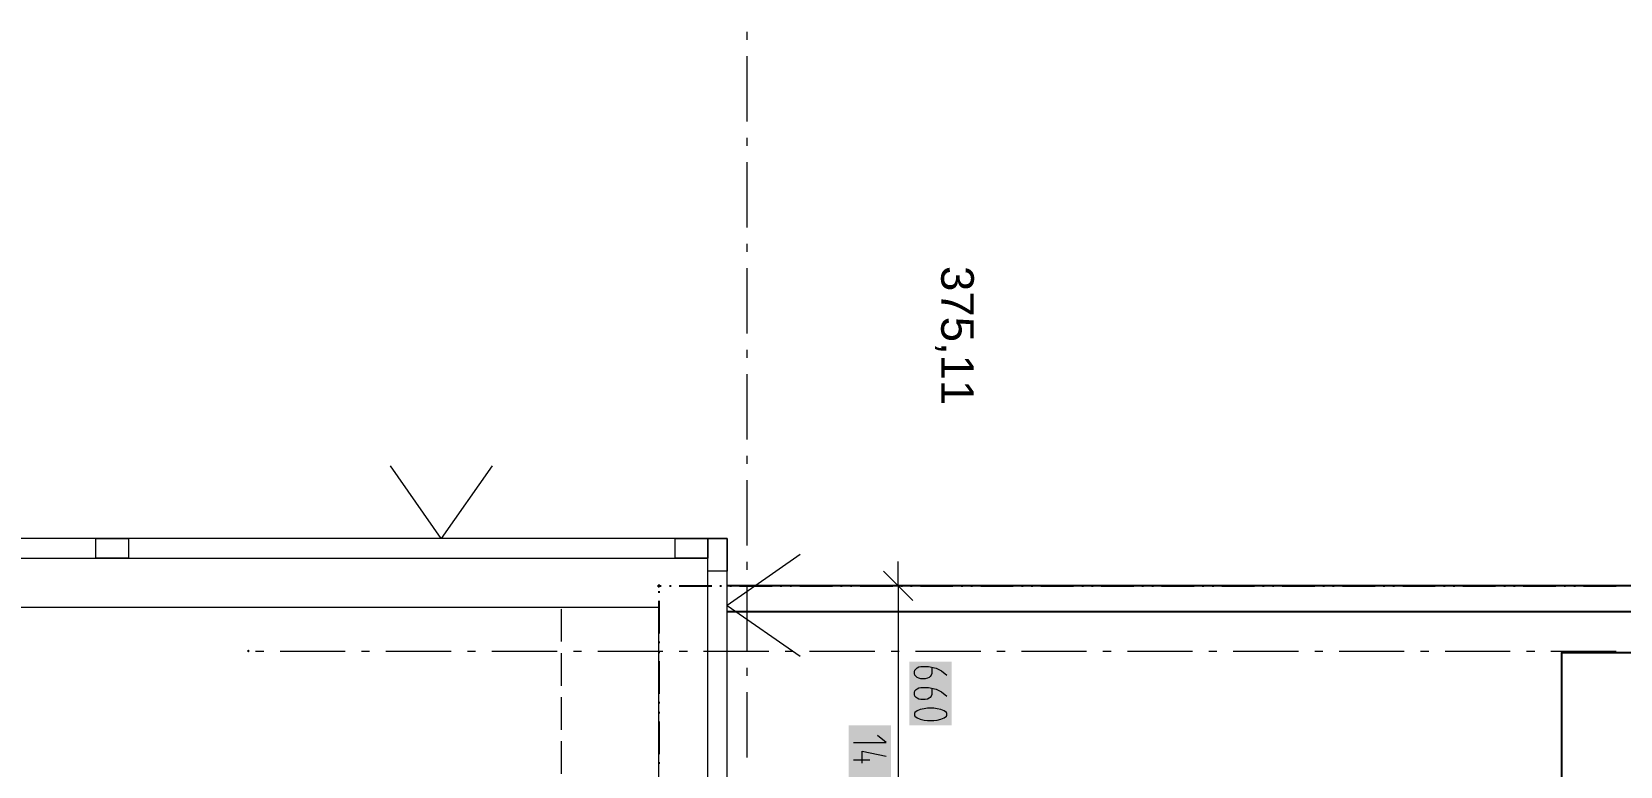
# Model space of a CAD drawing. Header units: millimetres. Extents: x 0 to 594, y 0 to 420.
# Drawn here: x 82.62 to 121, y 298.41 to 316.14 of the extents above; entities that cross this region are included whole.
import ezdxf

# ---------------------------------------------------------------- set-up
doc = ezdxf.new("R2010")
doc.units = ezdxf.units.MM
doc.header["$LTSCALE"] = 8
for name, color, linetype in [('PDF_CTU', 7, 'Continuous'), ('PDF_Dokresleni nad rovinou rezu', 7, 'Continuous'), ('PDF_Koty delkove', 7, 'Continuous'), ('PDF_Obecne 0.15', 7, 'Continuous'), ('PDF_Obecne 0.25', 7, 'Continuous'), ('PDF_Osy hlavni', 7, 'Continuous'), ('PDF_Text', 7, 'Continuous'), ('PDF_Zamecnicke vyrobky', 7, 'Continuous')]:
    doc.layers.add(name, color=color, linetype=linetype)
doc.styles.add('PDF Arial', font='arial.ttf')

msp = doc.modelspace()

# ---------------------------------------------------------------- linework, layer by layer
at = {"layer": 'PDF_CTU', "lineweight": 25}
for points in [[(396.91, 302.764), (99.429, 302.764)], [(396.91, 302.134), (99.429, 302.134)]]:
    msp.add_lwpolyline(points, dxfattribs=at)
at = {"layer": 'PDF_CTU', "lineweight": 9}
for points in [[(95.414, 302.224), (95.414, 302.224)], [(95.414, 302.205), (95.414, 301.417)], [(95.414, 301.142), (95.414, 300.354)], [(95.414, 300.079), (95.414, 299.291)], [(95.414, 299.016), (95.414, 298.228)]]:
    msp.add_lwpolyline(points, dxfattribs=at)
at = {"layer": 'PDF_Dokresleni nad rovinou rezu', "lineweight": 25}
for points in [[(97.775, 302.638), (97.775, 302.599)], [(97.795, 302.764), (97.835, 302.764)], [(98.032, 302.764), (98.071, 302.764)], [(98.268, 302.764), (99.055, 302.764)], [(99.252, 302.764), (99.291, 302.764)], [(99.488, 302.764), (99.528, 302.764)], [(99.725, 302.764), (100.512, 302.764)], [(100.709, 302.764), (100.748, 302.764)], [(100.945, 302.764), (100.984, 302.764)], [(101.181, 302.764), (101.969, 302.764)], [(102.165, 302.764), (102.205, 302.764)], [(102.402, 302.764), (102.441, 302.764)], [(102.638, 302.764), (103.425, 302.764)], [(103.622, 302.764), (103.662, 302.764)], [(103.858, 302.764), (103.898, 302.764)], [(104.095, 302.764), (104.882, 302.764)], [(105.079, 302.764), (105.118, 302.764)], [(105.315, 302.764), (105.354, 302.764)], [(105.551, 302.764), (106.339, 302.764)], [(106.536, 302.764), (106.575, 302.764)], [(106.772, 302.764), (106.811, 302.764)], [(107.008, 302.764), (107.795, 302.764)], [(107.992, 302.764), (108.032, 302.764)], [(108.228, 302.764), (108.268, 302.764)], [(108.465, 302.764), (109.252, 302.764)], [(109.449, 302.764), (109.488, 302.764)], [(109.685, 302.764), (109.724, 302.764)], [(109.921, 302.764), (110.709, 302.764)], [(110.906, 302.764), (110.945, 302.764)], [(111.142, 302.764), (111.181, 302.764)], [(111.378, 302.764), (112.165, 302.764)], [(112.362, 302.764), (112.402, 302.764)], [(112.599, 302.764), (112.638, 302.764)], [(112.835, 302.764), (113.622, 302.764)], [(113.819, 302.764), (113.858, 302.764)], [(114.055, 302.764), (114.095, 302.764)], [(114.291, 302.764), (115.079, 302.764)], [(115.276, 302.764), (115.315, 302.764)], [(115.512, 302.764), (115.551, 302.764)], [(115.748, 302.764), (116.536, 302.764)], [(116.732, 302.764), (116.772, 302.764)], [(116.969, 302.764), (117.008, 302.764)], [(117.205, 302.764), (117.992, 302.764)], [(118.189, 302.764), (118.228, 302.764)], [(118.425, 302.764), (118.465, 302.764)], [(118.661, 302.764), (119.449, 302.764)], [(119.646, 302.764), (119.685, 302.764)], [(119.882, 302.764), (119.921, 302.764)], [(120.118, 302.764), (120.906, 302.764)], [(97.775, 302.402), (97.775, 301.615)], [(97.775, 301.418), (97.775, 301.378)], [(97.775, 301.182), (97.775, 301.142)], [(97.775, 300.945), (97.775, 300.158)], [(97.775, 299.961), (97.775, 299.922)], [(97.775, 299.725), (97.775, 299.686)], [(97.775, 299.489), (97.775, 298.701)], [(97.775, 298.504), (97.775, 298.465)]]:
    msp.add_lwpolyline(points, dxfattribs=at)
at = {"layer": 'PDF_Dokresleni nad rovinou rezu', "lineweight": 25, "transparency": 33554559}
for points in [[(97.726, 302.764), (97.775, 302.813), (97.775, 302.714), (97.825, 302.764)], [(97.775, 302.813), (97.825, 302.764), (97.726, 302.764), (97.775, 302.714)]]:
    msp.add_solid(points, dxfattribs=at)
at = {"layer": 'PDF_Koty delkove', "lineweight": 18}
for points in [[(103.555, 302.764), (103.555, 303.354)], [(103.201, 303.118), (103.909, 302.409)], [(102.964, 302.764), (103.555, 302.764), (104.145, 302.764)], [(103.555, 302.764), (103.555, 301.759), (103.555, 300.84), (103.555, 297.567), (103.555, 296.425), (103.555, 295.244), (103.555, 294.85), (103.555, 277.567), (103.555, 276.74), (103.555, 260.992), (103.555, 260.126), (103.555, 245.165), (103.555, 227.528), (103.555, 218.079), (103.555, 216.465), (103.555, 215.795)], [(104.107, 300.522), (104.054, 300.533), (104.015, 300.554), (103.989, 300.574), (103.962, 300.606), (103.949, 300.648), (103.949, 300.69), (103.962, 300.732), (103.989, 300.763), (104.015, 300.784), (104.054, 300.805), (104.107, 300.816), (104.29, 300.816), (104.474, 300.774), (104.605, 300.711), (104.736, 300.606)], [(104.369, 300.795), (104.369, 300.648), (104.356, 300.606), (104.33, 300.574), (104.303, 300.554), (104.264, 300.533), (104.212, 300.522), (104.107, 300.522)], [(104.369, 300.291), (104.369, 300.144), (104.356, 300.102), (104.33, 300.07), (104.303, 300.05), (104.264, 300.029), (104.212, 300.018), (104.107, 300.018), (104.054, 300.029), (104.015, 300.05), (103.989, 300.07), (103.962, 300.102), (103.949, 300.144), (103.949, 300.186), (103.962, 300.228), (103.989, 300.259), (104.015, 300.28), (104.054, 300.302), (104.107, 300.312), (104.29, 300.312), (104.474, 300.27), (104.605, 300.207), (104.736, 300.102)], [(104.264, 299.808), (104.186, 299.798), (104.093, 299.776), (104.015, 299.745), (103.962, 299.703), (103.949, 299.682), (103.949, 299.64), (103.962, 299.619), (104.015, 299.577), (104.093, 299.546), (104.186, 299.525), (104.264, 299.514)], [(104.264, 299.514), (104.422, 299.514), (104.5, 299.525), (104.592, 299.546), (104.671, 299.577), (104.723, 299.619), (104.736, 299.64), (104.736, 299.682), (104.723, 299.703), (104.671, 299.745), (104.592, 299.776), (104.5, 299.798), (104.422, 299.808), (104.264, 299.808)], [(102.479, 298.986), (103.266, 298.986), (103.057, 299.154)], [(102.689, 298.482), (102.689, 298.776), (103.266, 298.65)], [(102.479, 298.566), (102.872, 298.566)]]:
    msp.add_lwpolyline(points, dxfattribs=at)
at = {"layer": 'PDF_Koty delkove', "color": 7, "lineweight": 18, "true_color": 0xffffff, "transparency": 33554559}
for points in [[(103.83, 300.934), (103.83, 299.396), (104.854, 300.934), (104.854, 299.396)], [(102.361, 299.398), (102.361, 297.86), (103.384, 299.398), (103.384, 297.86)]]:
    msp.add_solid(points, dxfattribs=at)
at = {"layer": 'PDF_Obecne 0.15', "lineweight": 9}
for points in [[(98.957, 297.567), (98.957, 303.905)], [(54.251, 303.433), (98.957, 303.433)], [(54.251, 302.252), (97.776, 302.252)], [(97.775, 297.567), (97.776, 302.252)]]:
    msp.add_lwpolyline(points, dxfattribs=at)
at = {"layer": 'PDF_Obecne 0.25', "lineweight": 25}
msp.add_lwpolyline([(132.579, 296.425), (132.579, 301.15), (119.587, 301.15), (119.587, 296.425)], dxfattribs=at)
at = {"layer": 'PDF_Osy hlavni', "lineweight": 18}
for points in [[(99.902, 316.142), (99.902, 315.945)], [(99.902, 315.551), (99.902, 313.976)], [(99.902, 313.583), (99.902, 313.386)], [(99.902, 312.992), (99.902, 311.417)], [(99.902, 311.024), (99.902, 310.827)], [(99.902, 310.433), (99.902, 308.858)], [(99.902, 308.465), (99.902, 308.268)], [(99.902, 307.874), (99.902, 306.299)], [(99.902, 305.906), (99.902, 305.709)], [(99.902, 305.315), (99.902, 303.74)], [(99.902, 303.347), (99.902, 303.15)], [(99.902, 302.756), (99.902, 301.181)], [(88.032, 301.189), (88.228, 301.189)], [(88.622, 301.189), (90.197, 301.189)], [(90.591, 301.189), (90.788, 301.189)], [(91.181, 301.189), (92.756, 301.189)], [(93.15, 301.189), (93.347, 301.189)], [(93.74, 301.189), (95.315, 301.189)], [(95.709, 301.189), (95.906, 301.189)], [(96.299, 301.189), (97.874, 301.189)], [(98.268, 301.189), (98.465, 301.189)], [(98.858, 301.189), (100.433, 301.189)], [(100.827, 301.189), (101.024, 301.189)], [(101.417, 301.189), (102.992, 301.189)], [(103.386, 301.189), (103.583, 301.189)], [(103.976, 301.189), (105.551, 301.189)], [(105.945, 301.189), (106.142, 301.189)], [(106.536, 301.189), (108.11, 301.189)], [(108.504, 301.189), (108.701, 301.189)], [(109.095, 301.189), (110.669, 301.189)], [(111.063, 301.189), (111.26, 301.189)], [(111.654, 301.189), (113.228, 301.189)], [(113.622, 301.189), (113.819, 301.189)], [(114.213, 301.189), (115.787, 301.189)], [(116.181, 301.189), (116.378, 301.189)], [(116.772, 301.189), (118.347, 301.189)], [(118.74, 301.189), (118.937, 301.189)], [(119.331, 301.189), (120.906, 301.189)], [(99.902, 300.787), (99.902, 300.591)], [(99.902, 300.197), (99.902, 298.622)]]:
    msp.add_lwpolyline(points, dxfattribs=at)
at = {"layer": 'PDF_Osy hlavni', "lineweight": 18, "transparency": 33554559}
msp.add_solid([(87.821, 301.189), (87.856, 301.224), (87.856, 301.153), (87.891, 301.189)], dxfattribs=at)
at = {"layer": 'PDF_Zamecnicke vyrobky', "lineweight": 18}
for points in [[(93.747, 305.663), (92.519, 303.905), (91.29, 305.663)], [(101.186, 303.52), (99.429, 302.291), (101.186, 301.063)]]:
    msp.add_lwpolyline(points, dxfattribs=at)
msp.add_lwpolyline([(99.429, 297.567), (99.429, 303.905), (53.779, 303.905), (53.779, 256.661), (53.779, 209.417), (53.779, 208.63), (45.905, 208.63, 0.414214), (53.779, 200.756), (53.779, 153.512), (53.779, 106.268), (53.779, 94.738)], format="xyb", dxfattribs=at)
for points in [[(84.96, 303.433), (84.172, 303.433), (84.172, 303.905), (84.96, 303.905)], [(98.957, 303.433), (98.169, 303.433), (98.169, 303.905), (98.957, 303.905)], [(98.957, 303.118), (98.957, 303.905), (99.429, 303.905), (99.429, 303.118)]]:
    msp.add_lwpolyline(points, close=True, dxfattribs=at)

# ---------------------------------------------------------------- texts
at = {"layer": 'PDF_Text', "insert": (104.918, 310.487), "char_height": 0.7875, "attachment_point": 4, "rotation": 270, "style": 'PDF Arial'}
msp.add_mtext('375,11', dxfattribs=at)

doc.saveas('drawing.dxf')
